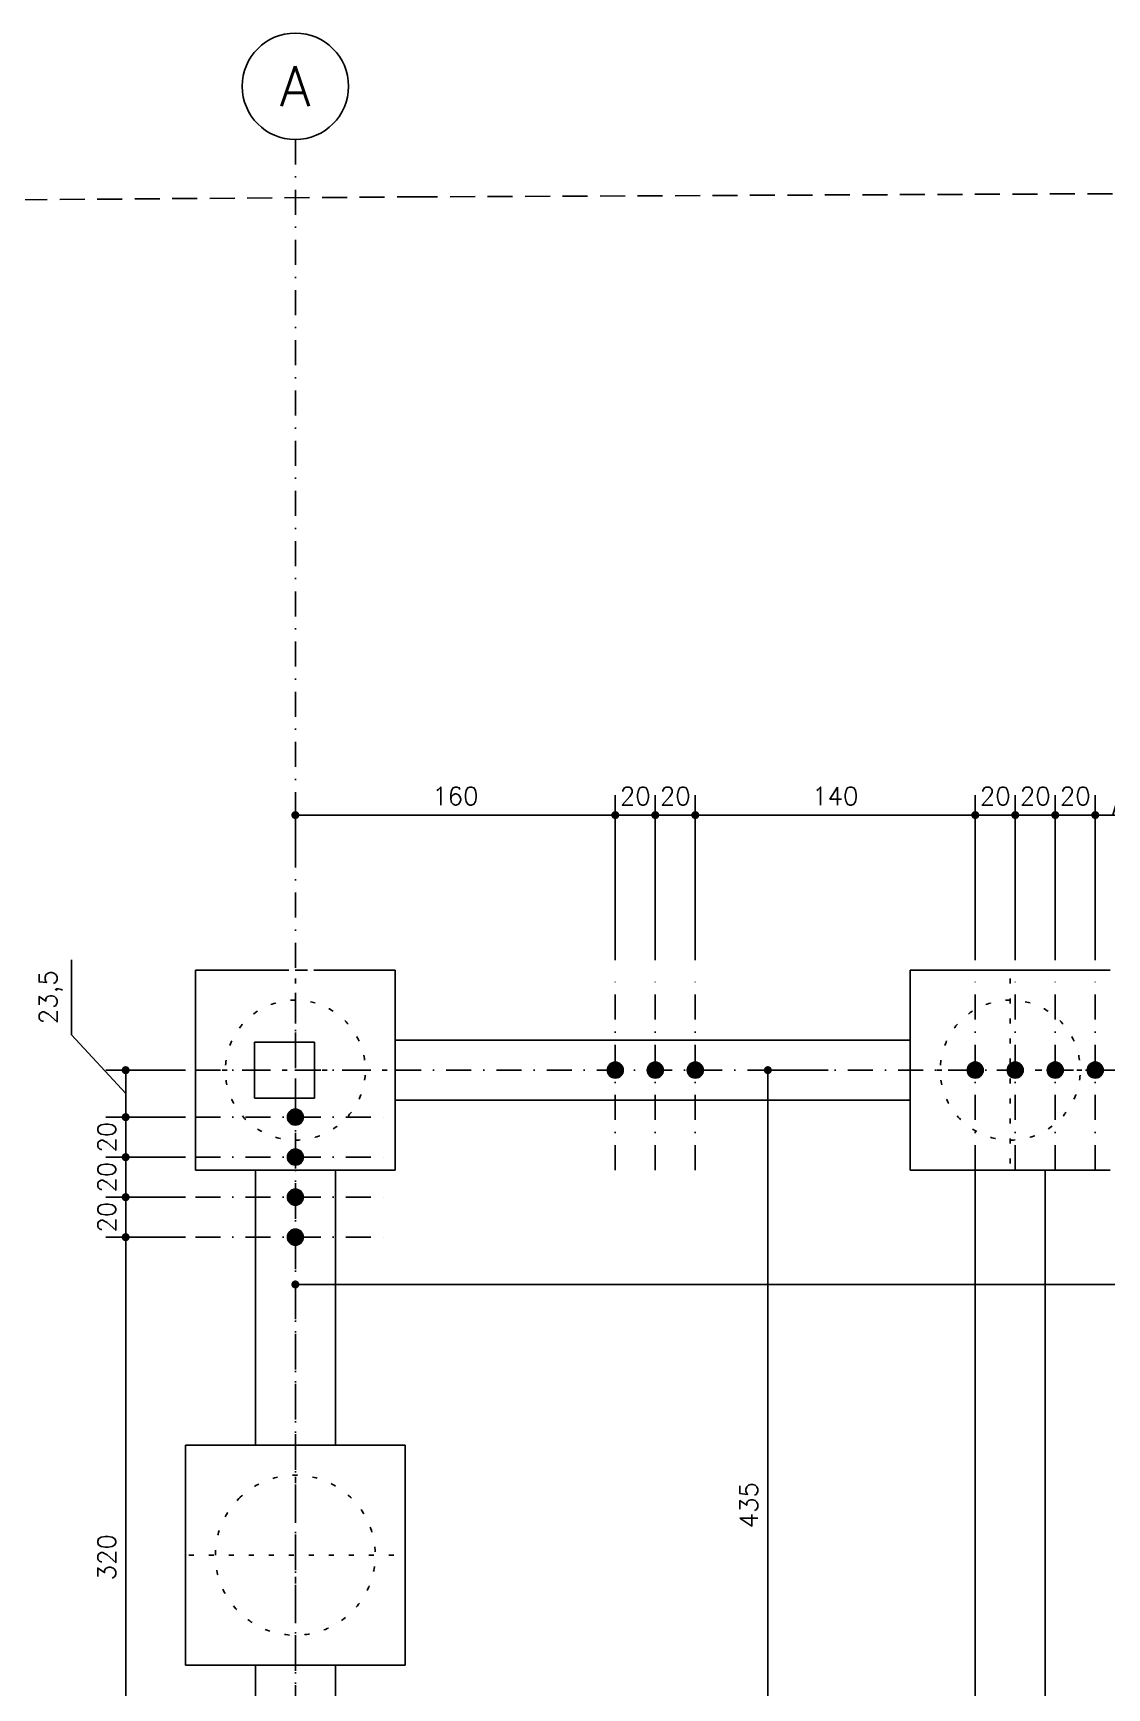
# Model space of a CAD drawing. Extents: x 26375 to 47400, y -1187 to 1911.
# Drawn here: x 27789 to 28326, y 892 to 1719 of the extents above; entities that cross this region are included whole.
import ezdxf
from ezdxf.enums import TextEntityAlignment as Align

# ---------------------------------------------------------------- set-up
doc = ezdxf.new("R2010")
doc.units = 0
doc.header["$LTSCALE"] = 25
for name, pattern in [('DASHDOT', [1, 0.5, -0.25, 0, -0.25]), ('DASHED2', [0.375, 0.25, -0.125]), ('ESTILO_TQS_0002', [0.4, 0.1, -0.3])]:
    doc.linetypes.add(name, pattern=pattern)
for name, color, linetype in [('COTA', 1, 'Continuous'), ('EIXO_AUXILIAR', 1, 'DASHDOT'), ('EIXOS', 1, 'DASHDOT'), ('FERRO', 4, 'Continuous'), ('H7', 1, 'Continuous'), ('IND-EIXOS', 2, 'Continuous'), ('PROJ', 252, 'Continuous'), ('TERRENO', 1, 'Continuous'), ('TEXT-EIXOS', 3, 'Continuous')]:
    doc.layers.add(name, color=color, linetype=linetype)
doc.styles.add('COTA', font='romans.shx')
doc.styles.get("Standard").update_dxf_attribs({"font": 'romans.shx'})
doc.dimstyles.new('forma', dxfattribs={"dimtxt": 1.8, "dimasz": 0.8, "dimexe": 2, "dimexo": 1, "dimgap": 1, "dimtad": 1, "dimdec": 1, "dimzin": 9, "dimtxsty": 'COTA', "dimblk1": 'DOT', "dimblk2": 'DOT', "dimsah": 1, "dimcen": 0, "dimdle": 1, "dimclrd": 256, "dimclre": 256, "dimclrt": 2, "dimadec": 0, "dimazin": 0, "dimtfac": 1, "dimtdec": 0, "dimtmove": 0, "dimatfit": 3, "dimfxl": 1, "dimtolj": 1, "dimtzin": 0, "dimarcsym": 0})

# ---------------------------------------------------------------- blocks, each defined once
blk = doc.blocks.new('GR-1409')
at = {"layer": 'H7'}
blk.add_hatch(color=256, dxfattribs=at).paths.add_polyline_path([(-4, 0, 1), (4, 0, 1)])
at = {"layer": 'FERRO', "linetype": 'Continuous'}
blk.add_circle((0, 0), 4, dxfattribs=at)
blk = doc.blocks.new('GR-1414')
at = {"layer": 'H7'}
blk.add_hatch(color=256, dxfattribs=at).paths.add_polyline_path([(4, 0, 1), (-4, 0, 1)])
at = {"layer": 'FERRO', "linetype": 'Continuous'}
blk.add_circle((0, 0), 4, dxfattribs=at)
blk = doc.blocks.new('PROJ-FUND')
at = {"layer": 'PROJ', "linetype": 'Continuous'}
for p, q in [((27910.38988589687, 1250.57726215362), (27869.88232900731, 1250.57726215362)), ((27869.88232900731, 1250.57726215362), (27869.88232900731, 1150.57726215362)), ((27969.88232900731, 1250.57726215362), (27929.38988589687, 1250.57726215362)), ((27969.88232900731, 1150.57726215362), (27969.88232900731, 1250.57726215362)), ((28327.38232900731, 1250.57726215362), (28227.38232900731, 1250.57726215362)), ((28227.38232900731, 1250.57726215362), (28227.38232900731, 1150.57726215362)), ((27929.38232900731, 1214.577262154432), (27899.38232900731, 1214.577262154432)), ((27899.38232900731, 1214.577262154432), (27899.38232900731, 1186.577262154432)), ((27929.38232900731, 1186.577262154432), (27929.38232900731, 1214.577262154432)), ((27899.38232900731, 1186.577262154432), (27929.38232900731, 1186.577262154432)), ((27869.88232900731, 1150.57726215362), (27969.88232900731, 1150.57726215362)), ((28227.38232900731, 1150.57726215362), (28327.38232900731, 1150.57726215362)), ((27974.88232900731, 1013.07726215362), (27864.88232900731, 1013.07726215362)), ((27864.88232900731, 1013.07726215362), (27864.88232900731, 903.0772621536203)), ((27974.88232900731, 903.0772621536203), (27974.88232900731, 1013.07726215362)), ((27864.88232900731, 903.0772621536203), (27974.88232900731, 903.0772621536203))]:
    blk.add_line(p, q, dxfattribs=at)
at = {"layer": 'PROJ', "linetype": 'DASHED2'}
blk.add_line((27910.38988589687, 1250.57726215362), (27929.38988589687, 1250.57726215362), dxfattribs=at)
at = {"layer": 'PROJ', "linetype": 'ESTILO_TQS_0002'}
for p, q in [((27919.88232900731, 1153.92226215362), (27919.88232900731, 1247.23226215362)), ((28277.38232900731, 1153.92226215362), (28277.38232900731, 1247.23226215362)), ((27873.22732900731, 1200.57726215362), (27966.53732900731, 1200.57726215362)), ((28230.72732900731, 1200.57726215362), (28324.03732900731, 1200.57726215362)), ((27919.88232900731, 904.7572621536202), (27919.88232900731, 1011.39726215362)), ((27866.56232900731, 958.0772621536203), (27973.20232900731, 958.0772621536203))]:
    blk.add_line(p, q, dxfattribs=at)
at = {"layer": 'PROJ'}
for p, q in [((28227.38232900731, 1215.57726215362), (27969.88232900731, 1215.57726215362)), ((27969.88232900731, 1185.57726215362), (28227.38232900731, 1185.57726215362)), ((27899.88232900731, 1150.57726215362), (27899.88232900731, 1013.07726215362)), ((27939.88232900731, 1013.07726215362), (27939.88232900731, 1150.57726215362)), ((28259.88232900731, 1150.57726215362), (28259.88232900731, 770.5772621536203)), ((28294.88232900731, 783.0772621536203), (28294.88232900731, 1150.57726215362)), ((27899.88232900731, 903.0772621536203), (27899.88232900731, 798.0772621536203)), ((27939.88232900731, 798.0772621536203), (27939.88232900731, 903.0772621536203))]:
    blk.add_line(p, q, dxfattribs=at)
at = {"layer": 'PROJ', "linetype": 'ESTILO_TQS_0002'}
for centre, major_axis, ratio, start_param, end_param in [((27919.88232900731, 1200.57726215362), (24.74873734152934, 24.74873734152934), 0.9999999999999858, 5.497787143782131, 11.78097245096172), ((28277.38232900731, 1200.57726215362), (24.74873734152934, 24.74873734152934), 0.9999999999999858, 5.497787143782131, 11.78097245096172), ((27919.88232900731, 958.0772621536203), (-28.28427124746251, 28.28427124746251), 0.9999999999999565, 3.926990816987264, 10.21017612416685)]:
    blk.add_ellipse(centre, major_axis=major_axis, ratio=ratio, start_param=start_param, end_param=end_param, dxfattribs=at)
blk = doc.blocks.new('_Dot')
at = {"color": 0, "linetype": 'ByBlock', "lineweight": -2}
blk.add_line((-0.5, 0), (-1, 0), dxfattribs=at)
at = {"color": 0, "linetype": 'ByBlock', "const_width": 0.5}
blk.add_lwpolyline([(-0.25, 0, 1), (0.25, 0, 1)], format="xyb", close=True, dxfattribs=at)
blk = doc.blocks.new('*D822')
at = {"layer": 'COTA', "lineweight": -2, "transparency": 16777216}
for p, q in [((27919.88232901814, 1308.306740891324), (27919.88232901814, 1338.089565318693)), ((28079.88232900009, 1255.577262149895), (28079.88232900009, 1338.089565318693)), ((27923.88232901814, 1328.089565318693), (28075.88232900009, 1328.089565318693))]:
    blk.add_line(p, q, dxfattribs=at)
at = {"layer": 'Defpoints', "color": 0, "transparency": 16777216}
for p in [(28079.88232900009, 1328.089565318693), (27919.88232901814, 1303.306740891324), (28079.88232900009, 1250.577262149895)]:
    blk.add_point(p, dxfattribs=at)
at = {"layer": 'COTA', "lineweight": -2, "transparency": 16777216, "xscale": 4, "yscale": 4, "zscale": 4, "rotation": 180}
blk.add_blockref('_Dot', (27919.88232901814, 1328.089565318693), dxfattribs=at)
at = {"layer": 'COTA', "lineweight": -2, "transparency": 16777216, "xscale": 4, "yscale": 4, "zscale": 4}
blk.add_blockref('_Dot', (28079.88232900009, 1328.089565318693), dxfattribs=at)
at = {"layer": 'COTA', "color": 2, "transparency": 16777216, "insert": (27999.88232900912, 1337.589565318693), "char_height": 9, "attachment_point": 5, "style": 'COTA'}
blk.add_mtext('\\A1;160 ', dxfattribs=at)
blk = doc.blocks.new('*D823')
at = {"layer": 'COTA', "lineweight": -2, "transparency": 16777216}
for p, q in [((28079.88232900009, 1255.577262149895), (28079.88232900009, 1338.089565318693)), ((28099.88232900009, 1255.57726673761), (28099.88232900009, 1338.089565318693)), ((28083.88232900009, 1328.089565318693), (28095.88232900009, 1328.089565318693))]:
    blk.add_line(p, q, dxfattribs=at)
at = {"layer": 'Defpoints', "color": 0, "transparency": 16777216}
for p in [(28099.88232900009, 1328.089565318693), (28079.88232900009, 1250.577262149895), (28099.88232900009, 1250.57726673761)]:
    blk.add_point(p, dxfattribs=at)
at = {"layer": 'COTA', "lineweight": -2, "transparency": 16777216, "xscale": 4, "yscale": 4, "zscale": 4, "rotation": 180}
blk.add_blockref('_Dot', (28079.88232900009, 1328.089565318693), dxfattribs=at)
at = {"layer": 'COTA', "lineweight": -2, "transparency": 16777216, "xscale": 4, "yscale": 4, "zscale": 4}
blk.add_blockref('_Dot', (28099.88232900009, 1328.089565318693), dxfattribs=at)
at = {"layer": 'COTA', "color": 2, "transparency": 16777216, "insert": (28089.88232900009, 1337.589565318693), "char_height": 9, "attachment_point": 5, "style": 'COTA'}
blk.add_mtext('\\A1;20 ', dxfattribs=at)
blk = doc.blocks.new('*D824')
at = {"layer": 'COTA', "lineweight": -2, "transparency": 16777216}
for p, q in [((28099.88232900009, 1255.57726673761), (28099.88232900009, 1338.089565318693)), ((28119.88232900009, 1255.57726673761), (28119.88232900009, 1338.089565318693)), ((28103.88232900009, 1328.089565318693), (28115.88232900009, 1328.089565318693))]:
    blk.add_line(p, q, dxfattribs=at)
at = {"layer": 'Defpoints', "color": 0, "transparency": 16777216}
for p in [(28119.88232900009, 1328.089565318693), (28099.88232900009, 1250.57726673761), (28119.88232900009, 1250.57726673761)]:
    blk.add_point(p, dxfattribs=at)
at = {"layer": 'COTA', "lineweight": -2, "transparency": 16777216, "xscale": 4, "yscale": 4, "zscale": 4, "rotation": 180}
blk.add_blockref('_Dot', (28099.88232900009, 1328.089565318693), dxfattribs=at)
at = {"layer": 'COTA', "lineweight": -2, "transparency": 16777216, "xscale": 4, "yscale": 4, "zscale": 4}
blk.add_blockref('_Dot', (28119.88232900009, 1328.089565318693), dxfattribs=at)
at = {"layer": 'COTA', "color": 2, "transparency": 16777216, "insert": (28109.88232900009, 1337.589565318693), "char_height": 9, "attachment_point": 5, "style": 'COTA'}
blk.add_mtext('\\A1;20 ', dxfattribs=at)
blk = doc.blocks.new('*D825')
at = {"layer": 'COTA', "lineweight": -2, "transparency": 16777216}
for p, q in [((28119.88232900009, 1255.57726673761), (28119.88232900009, 1338.089565318693)), ((28259.88232900009, 1255.577266740404), (28259.88232900009, 1338.089565318693)), ((28123.88232900009, 1328.089565318693), (28255.88232900009, 1328.089565318693))]:
    blk.add_line(p, q, dxfattribs=at)
at = {"layer": 'Defpoints', "color": 0, "transparency": 16777216}
for p in [(28259.88232900009, 1328.089565318693), (28119.88232900009, 1250.57726673761), (28259.88232900009, 1250.577266740404)]:
    blk.add_point(p, dxfattribs=at)
at = {"layer": 'COTA', "lineweight": -2, "transparency": 16777216, "xscale": 4, "yscale": 4, "zscale": 4, "rotation": 180}
blk.add_blockref('_Dot', (28119.88232900009, 1328.089565318693), dxfattribs=at)
at = {"layer": 'COTA', "lineweight": -2, "transparency": 16777216, "xscale": 4, "yscale": 4, "zscale": 4}
blk.add_blockref('_Dot', (28259.88232900009, 1328.089565318693), dxfattribs=at)
at = {"layer": 'COTA', "color": 2, "transparency": 16777216, "insert": (28189.88232900009, 1337.589565318693), "char_height": 9, "attachment_point": 5, "style": 'COTA'}
blk.add_mtext('\\A1;140 ', dxfattribs=at)
blk = doc.blocks.new('*D826')
at = {"layer": 'COTA', "lineweight": -2, "transparency": 16777216}
for p, q in [((28259.88232900009, 1255.577266740404), (28259.88232900009, 1338.089565318693)), ((28279.88232900009, 1255.577266740404), (28279.88232900009, 1338.089565318693)), ((28263.88232900009, 1328.089565318693), (28275.88232900009, 1328.089565318693))]:
    blk.add_line(p, q, dxfattribs=at)
at = {"layer": 'Defpoints', "color": 0, "transparency": 16777216}
for p in [(28279.88232900009, 1328.089565318693), (28259.88232900009, 1250.577266740404), (28279.88232900009, 1250.577266740404)]:
    blk.add_point(p, dxfattribs=at)
at = {"layer": 'COTA', "lineweight": -2, "transparency": 16777216, "xscale": 4, "yscale": 4, "zscale": 4, "rotation": 180}
blk.add_blockref('_Dot', (28259.88232900009, 1328.089565318693), dxfattribs=at)
at = {"layer": 'COTA', "lineweight": -2, "transparency": 16777216, "xscale": 4, "yscale": 4, "zscale": 4}
blk.add_blockref('_Dot', (28279.88232900009, 1328.089565318693), dxfattribs=at)
at = {"layer": 'COTA', "color": 2, "transparency": 16777216, "insert": (28269.88232900009, 1337.589565318693), "char_height": 9, "attachment_point": 5, "style": 'COTA'}
blk.add_mtext('\\A1;20 ', dxfattribs=at)
blk = doc.blocks.new('*D827')
at = {"layer": 'COTA', "lineweight": -2, "transparency": 16777216}
for p, q in [((28279.88232900009, 1255.577266740404), (28279.88232900009, 1338.089565318693)), ((28299.88232900009, 1255.577266740404), (28299.88232900009, 1338.089565318693)), ((28283.88232900009, 1328.089565318693), (28295.88232900009, 1328.089565318693))]:
    blk.add_line(p, q, dxfattribs=at)
at = {"layer": 'Defpoints', "color": 0, "transparency": 16777216}
for p in [(28299.88232900009, 1328.089565318693), (28279.88232900009, 1250.577266740404), (28299.88232900009, 1250.577266740404)]:
    blk.add_point(p, dxfattribs=at)
at = {"layer": 'COTA', "lineweight": -2, "transparency": 16777216, "xscale": 4, "yscale": 4, "zscale": 4, "rotation": 180}
blk.add_blockref('_Dot', (28279.88232900009, 1328.089565318693), dxfattribs=at)
at = {"layer": 'COTA', "lineweight": -2, "transparency": 16777216, "xscale": 4, "yscale": 4, "zscale": 4}
blk.add_blockref('_Dot', (28299.88232900009, 1328.089565318693), dxfattribs=at)
at = {"layer": 'COTA', "color": 2, "transparency": 16777216, "insert": (28289.88232900009, 1337.589565318693), "char_height": 9, "attachment_point": 5, "style": 'COTA'}
blk.add_mtext('\\A1;20 ', dxfattribs=at)
blk = doc.blocks.new('*D828')
at = {"layer": 'COTA', "lineweight": -2, "transparency": 16777216}
for p, q in [((28299.88232900009, 1255.577266740404), (28299.88232900009, 1338.089565318693)), ((28319.88232900009, 1255.577266740404), (28319.88232900009, 1338.089565318693)), ((28303.88232900009, 1328.089565318693), (28315.88232900009, 1328.089565318693))]:
    blk.add_line(p, q, dxfattribs=at)
at = {"layer": 'Defpoints', "color": 0, "transparency": 16777216}
for p in [(28319.88232900009, 1328.089565318693), (28299.88232900009, 1250.577266740404), (28319.88232900009, 1250.577266740404)]:
    blk.add_point(p, dxfattribs=at)
at = {"layer": 'COTA', "lineweight": -2, "transparency": 16777216, "xscale": 4, "yscale": 4, "zscale": 4, "rotation": 180}
blk.add_blockref('_Dot', (28299.88232900009, 1328.089565318693), dxfattribs=at)
at = {"layer": 'COTA', "lineweight": -2, "transparency": 16777216, "xscale": 4, "yscale": 4, "zscale": 4}
blk.add_blockref('_Dot', (28319.88232900009, 1328.089565318693), dxfattribs=at)
at = {"layer": 'COTA', "color": 2, "transparency": 16777216, "insert": (28309.88232900009, 1337.589565318693), "char_height": 9, "attachment_point": 5, "style": 'COTA'}
blk.add_mtext('\\A1;20 ', dxfattribs=at)
blk = doc.blocks.new('*D829')
at = {"layer": 'COTA', "lineweight": -2, "transparency": 16777216}
for p, q in [((28328.63232899996, 1328.089565318693), (28335.4894718571, 1350.946708175836)), ((28335.4894718571, 1350.946708175836), (28371.63232899996, 1350.946708175836)), ((28319.88232900009, 1255.577266740404), (28319.88232900009, 1338.089565318693)), ((28337.38232899982, 1255.577266739829), (28337.38232899982, 1338.089565318693)), ((28315.88232900009, 1328.089565318693), (28311.88232900009, 1328.089565318693)), ((28319.88232900009, 1328.089565318693), (28337.38232899982, 1328.089565318693)), ((28319.88232900009, 1328.089565318693), (28337.38232899982, 1328.089565318693)), ((28341.38232899982, 1328.089565318693), (28345.38232899982, 1328.089565318693))]:
    blk.add_line(p, q, dxfattribs=at)
at = {"layer": 'Defpoints', "color": 0, "transparency": 16777216}
for p in [(28337.38232899982, 1328.089565318693), (28319.88232900009, 1250.577266740404), (28337.38232899982, 1250.577266739829)]:
    blk.add_point(p, dxfattribs=at)
at = {"layer": 'COTA', "lineweight": -2, "transparency": 16777216, "xscale": 4, "yscale": 4, "zscale": 4}
blk.add_blockref('_Dot', (28319.88232900009, 1328.089565318693), dxfattribs=at)
at = {"layer": 'COTA', "lineweight": -2, "transparency": 16777216, "xscale": 4, "yscale": 4, "zscale": 4, "rotation": 180}
blk.add_blockref('_Dot', (28337.38232899982, 1328.089565318693), dxfattribs=at)
at = {"layer": 'COTA', "color": 2, "transparency": 16777216, "insert": (28353.56090042853, 1361.303851032979), "char_height": 9, "attachment_point": 5, "style": 'COTA'}
blk.add_mtext('\\A1;17,5 ', dxfattribs=at)
blk = doc.blocks.new('*D859')
at = {"layer": 'COTA', "lineweight": -2, "transparency": 16777216}
for p, q in [((27919.88232901814, 1092.459749453719), (27919.88232901814, 1083.435088674986)), ((27923.88232901814, 1093.435088674986), (29268.38232900099, 1093.435088674986)), ((29272.38232900099, 1092.459749505753), (29272.38232900099, 1083.435088674986))]:
    blk.add_line(p, q, dxfattribs=at)
at = {"layer": 'Defpoints', "color": 0, "transparency": 16777216}
for p in [(27919.88232901814, 1097.459749453719), (29272.38232900099, 1097.459749505753), (29272.38232900099, 1093.435088674986)]:
    blk.add_point(p, dxfattribs=at)
at = {"layer": 'COTA', "lineweight": -2, "transparency": 16777216, "xscale": 4, "yscale": 4, "zscale": 4, "rotation": 180}
blk.add_blockref('_Dot', (27919.88232901814, 1093.435088674986), dxfattribs=at)
at = {"layer": 'COTA', "lineweight": -2, "transparency": 16777216, "xscale": 4, "yscale": 4, "zscale": 4}
blk.add_blockref('_Dot', (29272.38232900099, 1093.435088674986), dxfattribs=at)
at = {"layer": 'COTA', "color": 2, "transparency": 16777216, "insert": (28596.13232900956, 1103.792231532129), "char_height": 9, "attachment_point": 5, "style": 'COTA'}
blk.add_mtext('\\A1;1352,5 ', dxfattribs=at)
blk = doc.blocks.new('*D1003')
at = {"layer": 'COTA', "lineweight": -2, "transparency": 16777216}
for p, q in [((27807.96514986234, 1218.29156254785), (27807.96514986234, 1255.720133976422)), ((27835.04708339733, 1188.827269396574), (27807.96514986234, 1218.29156254785)), ((27864.88232900733, 1200.577276833565), (27825.04708339733, 1200.577276833565)), ((27835.04708339733, 1196.577276833565), (27835.04708339733, 1181.077261959584)), ((27864.88227881094, 1177.077261959584), (27825.04708339733, 1177.077261959584))]:
    blk.add_line(p, q, dxfattribs=at)
at = {"layer": 'Defpoints', "color": 0, "transparency": 16777216}
for p in [(27869.88232900733, 1200.577276833565), (27835.04708339733, 1177.077261959584), (27869.88227881094, 1177.077261959584)]:
    blk.add_point(p, dxfattribs=at)
at = {"layer": 'COTA', "lineweight": -2, "transparency": 16777216, "xscale": 4, "yscale": 4, "zscale": 4}
for p, rotation in [((27835.04708339733, 1200.577276833565), 90), ((27835.04708339733, 1177.077261959584), 270)]:
    blk.add_blockref('_Dot', p, dxfattribs=dict(at, rotation=rotation))
at = {"layer": 'COTA', "color": 2, "transparency": 16777216, "insert": (27797.60800700519, 1237.005848262128), "char_height": 9, "attachment_point": 5, "rotation": 90, "style": 'COTA'}
blk.add_mtext('\\A1;23,5 ', dxfattribs=at)
blk = doc.blocks.new('*D1004')
at = {"layer": 'COTA', "lineweight": -2, "transparency": 16777216}
for p, q in [((27864.88227881094, 1177.077261959584), (27825.04708339732, 1177.077261959584)), ((27835.04708339732, 1173.077261959584), (27835.04708339732, 1161.077368760225)), ((27864.88232898246, 1157.077368760225), (27825.04708339732, 1157.077368760225))]:
    blk.add_line(p, q, dxfattribs=at)
at = {"layer": 'Defpoints', "color": 0, "transparency": 16777216}
for p in [(27869.88227881094, 1177.077261959584), (27835.04708339732, 1157.077368760225), (27869.88232898246, 1157.077368760225)]:
    blk.add_point(p, dxfattribs=at)
at = {"layer": 'COTA', "lineweight": -2, "transparency": 16777216, "xscale": 4, "yscale": 4, "zscale": 4}
for p, rotation in [((27835.04708339732, 1177.077261959584), 90), ((27835.04708339732, 1157.077368760225), 270)]:
    blk.add_blockref('_Dot', p, dxfattribs=dict(at, rotation=rotation))
at = {"layer": 'COTA', "color": 2, "transparency": 16777216, "insert": (27825.54708339731, 1167.077315359904), "char_height": 9, "attachment_point": 5, "rotation": 90, "style": 'COTA'}
blk.add_mtext('\\A1;20 ', dxfattribs=at)
blk = doc.blocks.new('*D1005')
at = {"layer": 'COTA', "lineweight": -2, "transparency": 16777216}
for p, q in [((27864.88232898246, 1157.077368760225), (27825.04708339735, 1157.077368760225)), ((27835.04708339735, 1153.077368760225), (27835.04708339735, 1141.077368760225)), ((27864.88232898246, 1137.077368760225), (27825.04708339735, 1137.077368760225))]:
    blk.add_line(p, q, dxfattribs=at)
at = {"layer": 'Defpoints', "color": 0, "transparency": 16777216}
for p in [(27869.88232898246, 1157.077368760225), (27835.04708339735, 1137.077368760225), (27869.88232898246, 1137.077368760225)]:
    blk.add_point(p, dxfattribs=at)
at = {"layer": 'COTA', "lineweight": -2, "transparency": 16777216, "xscale": 4, "yscale": 4, "zscale": 4}
for p, rotation in [((27835.04708339735, 1157.077368760225), 90), ((27835.04708339735, 1137.077368760225), 270)]:
    blk.add_blockref('_Dot', p, dxfattribs=dict(at, rotation=rotation))
at = {"layer": 'COTA', "color": 2, "transparency": 16777216, "insert": (27825.54708339734, 1147.077368760225), "char_height": 9, "attachment_point": 5, "rotation": 90, "style": 'COTA'}
blk.add_mtext('\\A1;20 ', dxfattribs=at)
blk = doc.blocks.new('*D1006')
at = {"layer": 'COTA', "lineweight": -2, "transparency": 16777216}
for p, q in [((27864.88232898246, 1137.077368760225), (27825.04708339738, 1137.077368760225)), ((27835.04708339738, 1133.077368760225), (27835.04708339738, 1121.077368760225)), ((27864.88232898246, 1117.077368760225), (27825.04708339738, 1117.077368760225))]:
    blk.add_line(p, q, dxfattribs=at)
at = {"layer": 'Defpoints', "color": 0, "transparency": 16777216}
for p in [(27869.88232898246, 1137.077368760225), (27835.04708339738, 1117.077368760225), (27869.88232898246, 1117.077368760225)]:
    blk.add_point(p, dxfattribs=at)
at = {"layer": 'COTA', "lineweight": -2, "transparency": 16777216, "xscale": 4, "yscale": 4, "zscale": 4}
for p, rotation in [((27835.04708339738, 1137.077368760225), 90), ((27835.04708339738, 1117.077368760225), 270)]:
    blk.add_blockref('_Dot', p, dxfattribs=dict(at, rotation=rotation))
at = {"layer": 'COTA', "color": 2, "transparency": 16777216, "insert": (27825.54708339737, 1127.077368760225), "char_height": 9, "attachment_point": 5, "rotation": 90, "style": 'COTA'}
blk.add_mtext('\\A1;20 ', dxfattribs=at)
blk = doc.blocks.new('*D1007')
at = {"layer": 'COTA', "lineweight": -2, "transparency": 16777216}
for p, q in [((27864.88232898246, 1117.077368760225), (27825.0470833974, 1117.077368760225)), ((27835.0470833974, 1113.077368760225), (27835.0470833974, 801.0773687602255)), ((27864.88232900733, 797.0773687602255), (27825.0470833974, 797.0773687602255))]:
    blk.add_line(p, q, dxfattribs=at)
at = {"layer": 'Defpoints', "color": 0, "transparency": 16777216}
for p in [(27869.88232898246, 1117.077368760225), (27835.0470833974, 797.0773687602255), (27869.88232900733, 797.0773687602255)]:
    blk.add_point(p, dxfattribs=at)
at = {"layer": 'COTA', "lineweight": -2, "transparency": 16777216, "xscale": 4, "yscale": 4, "zscale": 4}
for p, rotation in [((27835.0470833974, 1117.077368760225), 90), ((27835.0470833974, 797.0773687602255), 270)]:
    blk.add_blockref('_Dot', p, dxfattribs=dict(at, rotation=rotation))
at = {"layer": 'COTA', "color": 2, "transparency": 16777216, "insert": (27825.54708339739, 957.0773687602172), "char_height": 9, "attachment_point": 5, "rotation": 90, "style": 'COTA'}
blk.add_mtext('\\A1;320 ', dxfattribs=at)
blk = doc.blocks.new('*D1015')
at = {"layer": 'COTA', "lineweight": -2, "transparency": 16777216}
for p, q in [((28186.2531962657, 1200.577247340418), (28146.16165929197, 1200.577247340418)), ((28156.16165929197, 1196.577247340418), (28156.16165929197, 769.5772620370657)), ((28222.38232899614, 765.5772620370656), (28146.16165929197, 765.5772620370656))]:
    blk.add_line(p, q, dxfattribs=at)
at = {"layer": 'Defpoints', "color": 0, "transparency": 16777216}
for p in [(28191.2531962657, 1200.577247340418), (28156.16165929197, 765.5772620370656), (28227.38232899614, 765.5772620370656)]:
    blk.add_point(p, dxfattribs=at)
at = {"layer": 'COTA', "lineweight": -2, "transparency": 16777216, "xscale": 4, "yscale": 4, "zscale": 4}
for p, rotation in [((28156.16165929197, 1200.577247340418), 90), ((28156.16165929197, 765.5772620370656), 270)]:
    blk.add_blockref('_Dot', p, dxfattribs=dict(at, rotation=rotation))
at = {"layer": 'COTA', "color": 2, "transparency": 16777216, "insert": (28146.66165929197, 983.0772546887337), "char_height": 9, "attachment_point": 5, "rotation": 90, "style": 'COTA'}
blk.add_mtext('\\A1;435 ', dxfattribs=at)

msp = doc.modelspace()

# ---------------------------------------------------------------- linework, layer by layer
at = {"layer": 'EIXO_AUXILIAR', "color": 2}
for p, q in [((28079.88232900009, 1150.577262149895), (28079.88232900009, 1250.577262149895)), ((28099.88232900009, 1150.57726673761), (28099.88232900009, 1250.57726673761)), ((28119.88232900009, 1150.57726673761), (28119.88232900009, 1250.57726673761)), ((28259.88232900009, 1150.577266740404), (28259.88232900009, 1250.577266740404)), ((28279.88232900009, 1150.577266740404), (28279.88232900009, 1250.577266740404)), ((28299.88232900009, 1150.577266740404), (28299.88232900009, 1250.577266740404)), ((28319.88232900009, 1150.577266740404), (28319.88232900009, 1250.577266740404)), ((27919.88232901813, 2.080190557230708), (27919.88232901814, 1227.07694155723)), ((27869.88232900731, 1200.577276833564), (30357.38232900731, 1200.577048548398)), ((27869.88232900029, 1177.077261959476), (27969.88232901814, 1177.077048357979)), ((27869.88232898245, 1157.077368760225), (27969.88232900029, 1157.077155158727)), ((27869.88232898245, 1137.077368760225), (27969.88232900029, 1137.077155158727)), ((27869.88232898245, 1117.077368760225), (27969.88232900029, 1117.077155158727))]:
    msp.add_line(p, q, dxfattribs=at)
at = {"layer": 'EIXOS'}
msp.add_line((27919.88232901814, 1665.843215585583), (27919.88232901814, -398.5389282828796), dxfattribs=at)
at = {"layer": 'IND-EIXOS'}
msp.add_circle((27919.88232901814, 1692.431787014184), 26.58857142860142, dxfattribs=at)
at = {"layer": 'TERRENO', "linetype": 'DASHED2', "ltscale": 2}
msp.add_lwpolyline([(29415.33856712629, 1643.335304572946), (28665.97733033411, 1640.233392450726), (27983.28934824139, 1637.182587794029), (26725.00663174349, 1627.821593230358), (26554.74361000022, 631.1124351848853), (26470.71444855465, 119.7293953774501), (26384.00646698461, -315.8876368924971), (26375.38232900351, -366.4227378463834), (27302.86966348251, -370.963702215347), (27609.66160177356, -372.4184153643432), (27854.5157997147, -374.8316660597916), (28426.71344400183, -374.7856164758555), (28955.56791725624, -383.3843582074619)], dxfattribs=at)

# ---------------------------------------------------------------- block references
for name, p in [('GR-1409', (28079.88232900009, 1200.577262149895)), ('GR-1409', (28099.88232900009, 1200.577262148964)), ('GR-1409', (28119.88232900009, 1200.577262148964)), ('GR-1409', (28259.88232900009, 1200.577262151758)), ('GR-1409', (28279.88232900009, 1200.577262151758)), ('GR-1409', (28299.88232900009, 1200.577262151758)), ('GR-1409', (28319.88232900009, 1200.577262151758)), ('GR-1414', (27919.88232900029, 1177.077261959476)), ('GR-1414', (27919.88232900029, 1157.077261959476)), ('GR-1414', (27919.88232900029, 1137.077261959476)), ('GR-1414', (27919.88232900029, 1117.077261959476))]:
    msp.add_blockref(name, p)
at = {"layer": 'COTA'}
msp.add_blockref('PROJ-FUND', (0, 0), dxfattribs=at)

# ---------------------------------------------------------------- texts
at = {"layer": 'TEXT-EIXOS'}
msp.add_text('A', height=20, dxfattribs=at).set_placement((27919.77473368511, 1692.431787014184), align=Align.MIDDLE_CENTER)

# ---------------------------------------------------------------- dimensions: what is measured, and where the dimension line sits
at = {"layer": 'COTA'}
for base, p1, p2, override, picture, middle in [((28337.38232899982, 1328.089565318693), (28319.88232900009, 1250.577266740404), (28337.38232899982, 1250.577266739829), {"dimscale": 5, "dimpost": ' ', "dimtmove": 1}, '*D829', (28340.4894718571, 1361.303851032979)), ((28079.88232900009, 1328.089565318693), (27919.88232901814, 1303.306740891324), (28079.88232900009, 1250.577262149895), {"dimscale": 5, "dimpost": ' '}, '*D822', (27999.88232900912, 1337.589565318693)), ((28259.88232900009, 1328.089565318693), (28119.88232900009, 1250.57726673761), (28259.88232900009, 1250.577266740404), {"dimscale": 5, "dimpost": ' ', "dimtmove": 1}, '*D825', (28189.88232900009, 1337.589565318693)), ((29272.38232900099, 1093.435088674986), (27919.88232901814, 1097.459749453719), (29272.38232900099, 1097.459749505753), {"dimscale": 5, "dimpost": ' '}, '*D859', (28596.13232900956, 1103.792231532129))]:
    dim = msp.add_linear_dim(base=base, p1=p1, p2=p2, dimstyle='forma', override=override, dxfattribs=at)
    dim.commit()
    dim.dimension.update_dxf_attribs({"geometry": picture, "text_midpoint": middle})
for base, p1, p2, picture, middle in [((28099.88232900009, 1328.089565318693), (28079.88232900009, 1250.577262149895), (28099.88232900009, 1250.57726673761), '*D823', (28089.88232900009, 1328.089565318693)), ((28119.88232900009, 1328.089565318693), (28099.88232900009, 1250.57726673761), (28119.88232900009, 1250.57726673761), '*D824', (28109.88232900009, 1328.089565318693)), ((28279.88232900009, 1328.089565318693), (28259.88232900009, 1250.577266740404), (28279.88232900009, 1250.577266740404), '*D826', (28269.88232900009, 1328.089565318693)), ((28299.88232900009, 1328.089565318693), (28279.88232900009, 1250.577266740404), (28299.88232900009, 1250.577266740404), '*D827', (28289.88232900009, 1328.089565318693)), ((28319.88232900009, 1328.089565318693), (28299.88232900009, 1250.577266740404), (28319.88232900009, 1250.577266740404), '*D828', (28309.88232900009, 1328.089565318693))]:
    dim = msp.add_linear_dim(base=base, p1=p1, p2=p2, dimstyle='forma', override={"dimscale": 5, "dimpost": ' ', "dimtmove": 1}, dxfattribs=at)
    dim.commit()
    dim.dimension.update_dxf_attribs({"geometry": picture, "text_midpoint": middle, "dimtype": 160})
for base, p1, p2, picture, middle in [((27835.04708339733, 1177.077261959584), (27869.88232900731, 1200.577276833564), (27869.88227881093, 1177.077261959583), '*D1003', (27807.96514986233, 1223.291562547842)), ((27835.04708339732, 1157.077368760225), (27869.88227881093, 1177.077261959583), (27869.88232898245, 1157.077368760225), '*D1004', (27835.04708339731, 1167.077315359904)), ((27835.04708339735, 1137.077368760225), (27869.88232898245, 1157.077368760225), (27869.88232898245, 1137.077368760225), '*D1005', (27835.04708339734, 1147.077368760225)), ((27835.04708339738, 1117.077368760225), (27869.88232898245, 1137.077368760225), (27869.88232898245, 1117.077368760225), '*D1006', (27835.04708339737, 1127.077368760225))]:
    dim = msp.add_linear_dim(base=base, p1=p1, p2=p2, angle=90, dimstyle='forma', override={"dimscale": 5, "dimpost": ' ', "dimtmove": 1}, dxfattribs=at)
    dim.commit()
    dim.dimension.update_dxf_attribs({"geometry": picture, "text_midpoint": middle, "dimtype": 160})
for base, p1, p2, override, picture, middle in [((28156.16165929197, 765.5772620370656), (28191.25319626569, 1200.577247340418), (28227.38232899613, 765.5772620370653), {"dimscale": 5, "dimpost": ' '}, '*D1015', (28146.66165929197, 983.0772546887337)), ((27835.0470833974, 797.0773687602255), (27869.88232898245, 1117.077368760225), (27869.88232900731, 797.077368760225), {"dimscale": 5, "dimpost": ' ', "dimtmove": 1}, '*D1007', (27825.54708339739, 957.0773687602172))]:
    dim = msp.add_linear_dim(base=base, p1=p1, p2=p2, angle=90, dimstyle='forma', override=override, dxfattribs=at)
    dim.commit()
    dim.dimension.update_dxf_attribs({"geometry": picture, "text_midpoint": middle})

doc.saveas('drawing.dxf')
